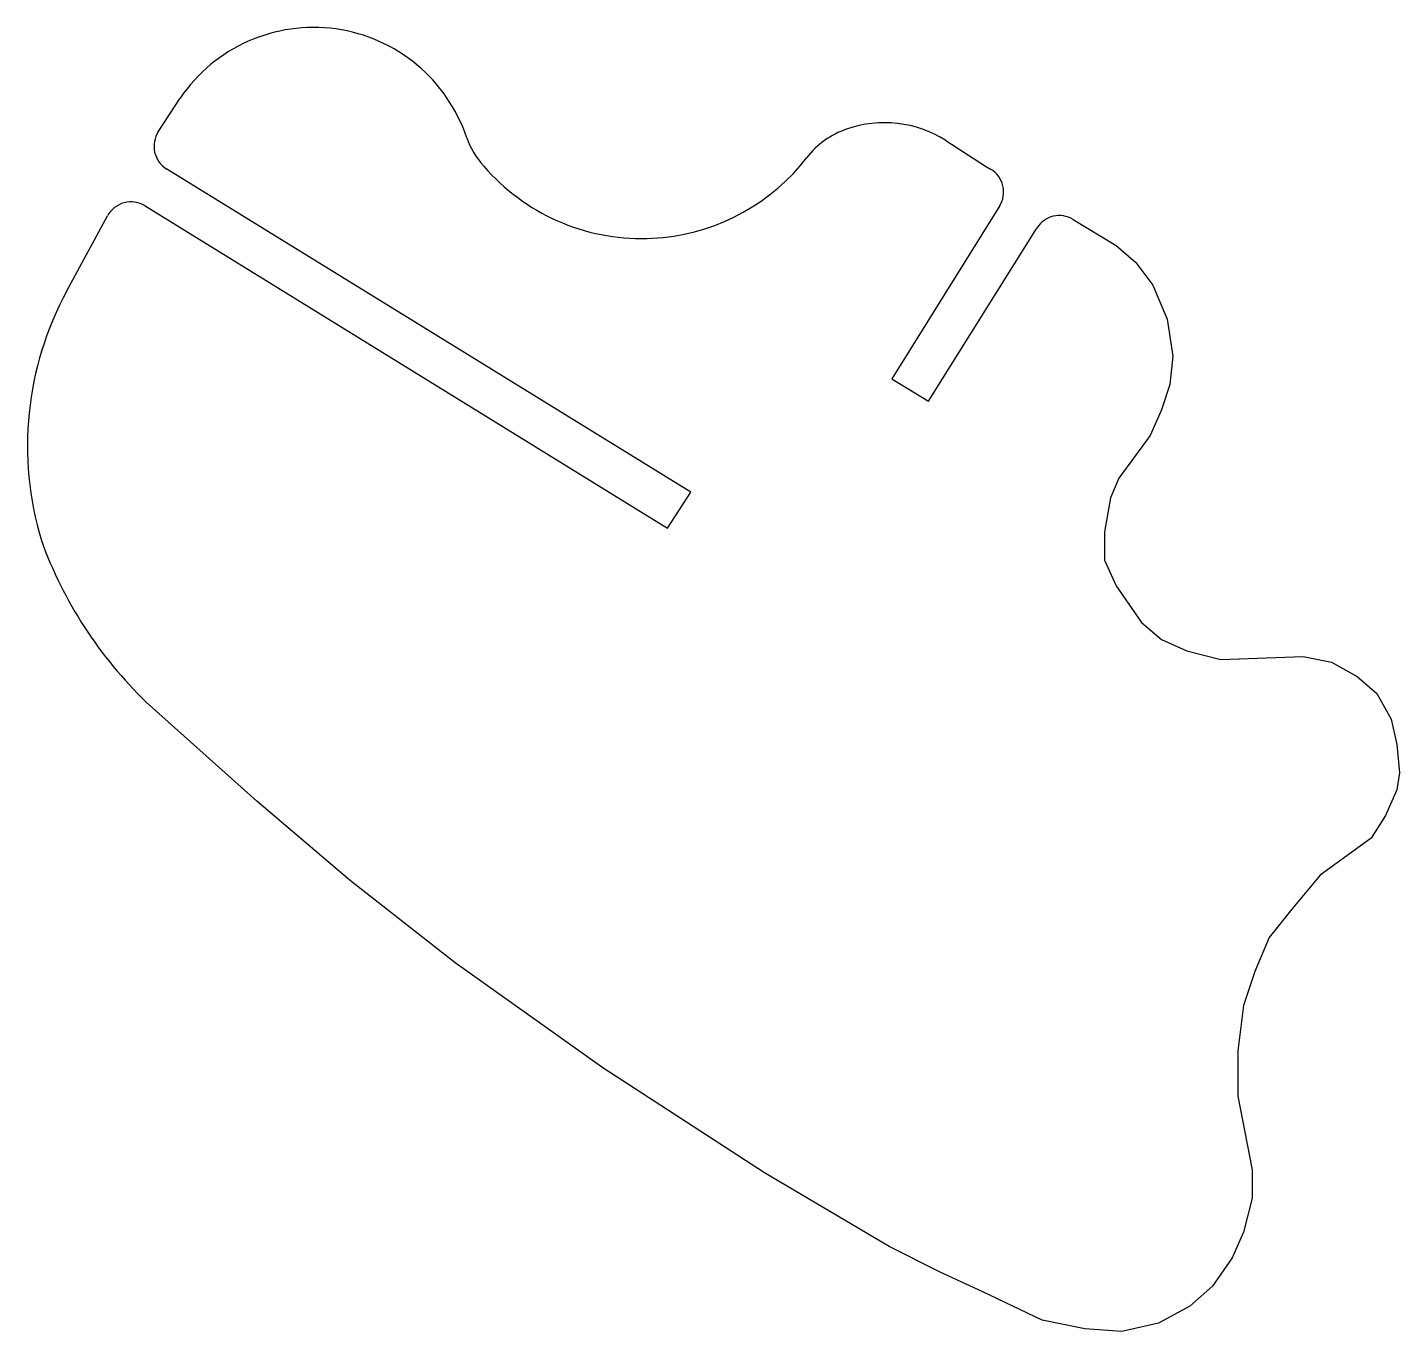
# Model space of a CAD drawing. Extents: x 0 to 51.4, y 0 to 48.9.
import ezdxf

# ---------------------------------------------------------------- set-up
doc = ezdxf.new("R2010")
doc.units = 0
doc.layers.add('WHITE', color=7, linetype='CONTINUOUS')

msp = doc.modelspace()

# ---------------------------------------------------------------- linework, layer by layer
at = {"layer": 'WHITE', "linetype": 'CONTINUOUS'}
for p, q in [((4.904027, 44.952436), (5.727131, 46.21875)), ((34.414631, 44.625), (35.902131, 43.66875)), ((24.852131, 31.45), (5.217635, 43.556244)), ((35.902131, 43.66875), (36.092544, 43.554503)), ((4.405832, 42.177094), (23.986766, 30.103876)), ((36.426737, 42.168117), (32.395881, 35.7)), ((1.479277, 38.997703), (3.002143, 41.802983)), ((39.18902, 41.668035), (40.789631, 40.69375)), ((33.758556, 34.861431), (37.821723, 41.34487)), ((23.227775, 40.95367), (23.822214, 40.992009)), ((40.789631, 40.69375), (41.533381, 40.05625)), ((41.533381, 40.05625), (42.170881, 39.20625)), ((42.170881, 39.20625), (42.702131, 37.93125)), ((42.702131, 37.93125), (42.914631, 36.55)), ((42.914631, 36.55), (42.808381, 35.4875)), ((32.395881, 35.7), (33.758556, 34.861431)), ((42.808381, 35.4875), (42.489631, 34.53125)), ((42.489631, 34.53125), (42.064631, 33.575)), ((42.064631, 33.575), (40.895881, 31.98125)), ((40.895881, 31.98125), (40.577131, 31.2375)), ((23.986766, 30.103876), (24.852131, 31.45)), ((40.577131, 31.2375), (40.364631, 29.9625)), ((40.364631, 29.9625), (40.364631, 28.9)), ((40.364631, 28.9), (40.789631, 27.94375)), ((40.789631, 27.94375), (41.745881, 26.5625)), ((41.745881, 26.5625), (42.489631, 25.925)), ((42.489631, 25.925), (43.445881, 25.5)), ((43.445881, 25.5), (44.720881, 25.18125)), ((44.720881, 25.18125), (47.802131, 25.2875)), ((47.802131, 25.2875), (48.864631, 25.075)), ((48.864631, 25.075), (49.820881, 24.54375)), ((49.820881, 24.54375), (50.564631, 23.90625)), ((50.564631, 23.90625), (51.095881, 22.95)), ((8.595881, 19.86875), (4.452131, 23.5875)), ((51.095881, 22.95), (51.308381, 21.99375)), ((51.308381, 21.99375), (51.414631, 20.93125)), ((51.414631, 20.93125), (51.308381, 20.29375)), ((51.308381, 20.29375), (50.883381, 19.3375)), ((12.102131, 16.89375), (8.595881, 19.86875)), ((50.883381, 19.3375), (50.352131, 18.4875)), ((50.352131, 18.4875), (48.439631, 17.10625)), ((48.439631, 17.10625), (47.377131, 15.83125)), ((16.033381, 13.8125), (12.102131, 16.89375)), ((47.377131, 15.83125), (46.527131, 14.76875)), ((46.527131, 14.76875), (45.995881, 13.49375)), ((21.558381, 9.88125), (16.033381, 13.8125)), ((45.995881, 13.49375), (45.570881, 12.21875)), ((45.570881, 12.21875), (45.358381, 10.51875)), ((45.358381, 10.51875), (45.358381, 8.81875)), ((27.614631, 5.95), (21.558381, 9.88125)), ((45.358381, 8.81875), (45.889631, 6.05625)), ((32.289631, 3.1875), (27.614631, 5.95)), ((45.889631, 6.05625), (45.889631, 4.99375)), ((45.889631, 4.99375), (45.570881, 3.71875)), ((45.570881, 3.71875), (45.145881, 2.7625)), ((34.202131, 2.23125), (32.289631, 3.1875)), ((45.145881, 2.7625), (44.402131, 1.7)), ((35.795881, 1.4875), (34.202131, 2.23125)), ((44.402131, 1.7), (43.552131, 0.95625)), ((38.027131, 0.425), (35.795881, 1.4875)), ((43.552131, 0.95625), (42.383381, 0.31875)), ((39.620881, 0.10625), (38.027131, 0.425)), ((41.002131, 0), (39.620881, 0.10625)), ((42.383381, 0.31875), (41.002131, 0))]:
    msp.add_line(p, q, dxfattribs=at)
for centre, radius, start, end in [((10.724494, 42.818249), 6.044587, 18.45028, 145.766315), ((32.117585, 41.007877), 4.284857, 57.5825, 109.377896), ((5.742471, 44.407447), 1, 146.976132, 238.342834), ((19.386506, 45.765625), 3.105455, -160.543974, -137.528513), ((31.682283, 42.096537), 3.113829, 108.468367, 142.606988), ((23.022058, 48.770919), 7.819955, -84.127082, -37.712087), ((23.022058, 48.770919), 7.819955, -139.273042, -88.492564), ((35.578048, 42.69701), 1, -31.930682, 59.036243), ((3.880997, 41.325891), 1, 58.342834, 151.504361), ((38.669073, 40.813836), 1, 58.671307, 147.92466), ((12.210642, 33.172105), 12.210642, 151.504361, 196.79562), ((15.452757, 35.032314), 15.87443, -160.156619, -133.866282)]:
    msp.add_arc(centre, radius, start, end, dxfattribs=at)

doc.saveas('drawing.dxf')
